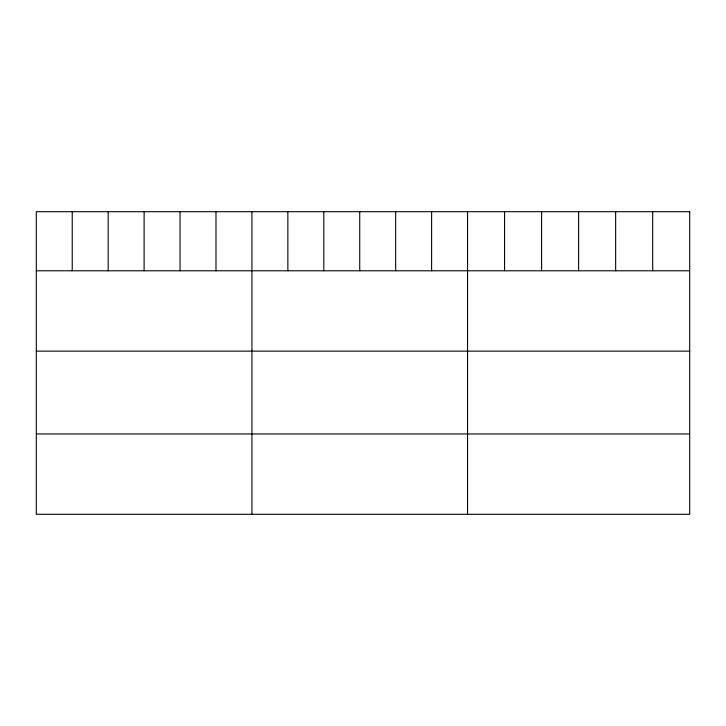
<?xml version="1.0" encoding="UTF-8"?>
<svg xmlns="http://www.w3.org/2000/svg" width="726" height="726" viewBox="0 0 726 726"><rect width="100%" height="100%" fill="white"/><g stroke="black" fill="none" stroke-linecap="round" stroke-linejoin="round"><path stroke-width="1.09" d="M36.3 270.78L689.7 270.78M36.3 351.139L689.7 351.139M36.3 433.939L689.7 433.939M652.674 211.702L652.674 270.78M615.648 211.702L615.648 270.78M578.622 211.702L578.622 270.78M541.596 211.702L541.596 270.78M504.57 211.702L504.57 270.78M467.544 211.702L467.544 514.298M431.607 211.702L431.607 270.78M395.67 211.702L395.67 270.78M359.733 211.702L359.733 270.78M323.796 211.702L323.796 270.78M287.859 211.702L287.859 270.78M251.922 211.702L251.922 514.298M215.985 211.702L215.985 270.78M180.048 211.702L180.048 270.78M144.111 211.702L144.111 270.78M108.174 211.702L108.174 270.78M72.237 211.702L72.237 270.78M689.7 211.702L36.3 211.702L36.3 514.298L689.7 514.298L689.7 211.702"/></g></svg>
